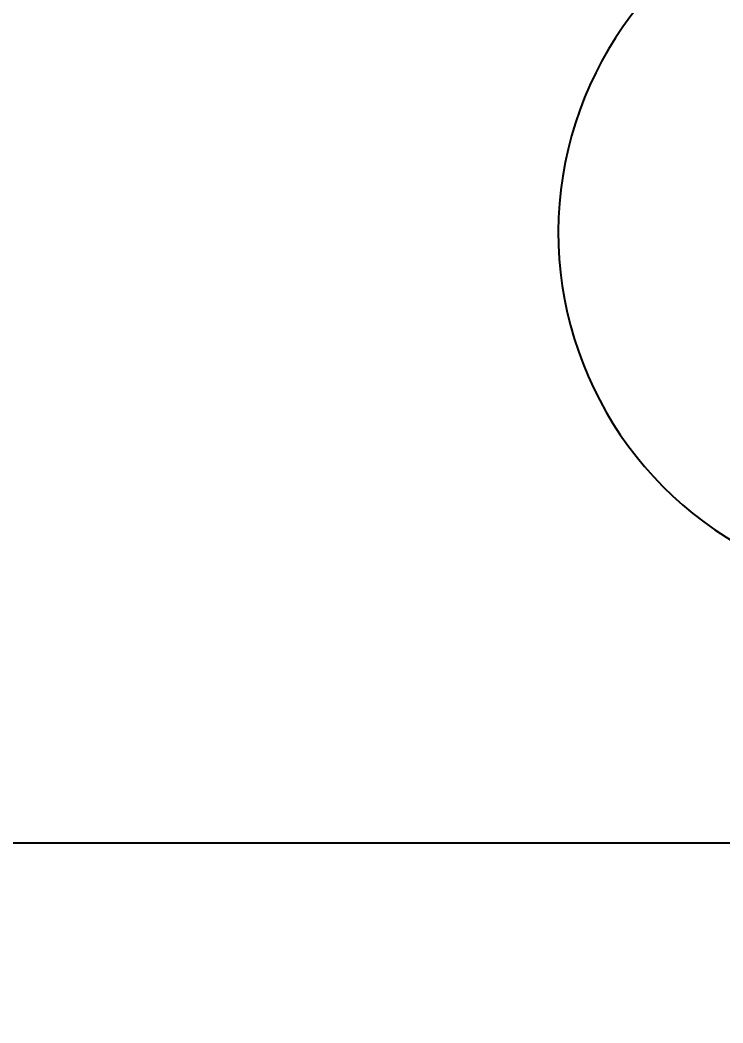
# Model space of a CAD drawing. Header units: millimetres. Extents: x 5828 to 6704, y 123 to 421.
# Drawn here: x 6578.74 to 6607.53, y 323.72 to 364.8 of the extents above; entities that cross this region are included whole.
import ezdxf

# ---------------------------------------------------------------- set-up
doc = ezdxf.new("R2010")
doc.units = ezdxf.units.MM
doc.linetypes.add('BANKLINE1', pattern=[5.5, 4, -1.5])
doc.layers.add('00_COMPONENTS', color=7, linetype='BANKLINE1')
doc.styles.add('微软雅黑', font='msyh.ttc', dxfattribs={"height": 2.1})
doc.dimstyles.new('尺寸标注_1_20比例', dxfattribs={"dimtxt": 2.1, "dimasz": 1.7, "dimexe": 0.5, "dimexo": 0.4, "dimgap": 0.5, "dimtad": 1, "dimdec": 1, "dimlfac": 20, "dimdsep": 46, "dimtxsty": '微软雅黑', "dimcen": 0.09, "dimadec": 0, "dimazin": 0, "dimtp": 0.01, "dimtm": 0.01, "dimtfac": 1, "dimtdec": 1, "dimtofl": 0, "dimtmove": 0, "dimatfit": 3, "dimfxl": 1, "dimtolj": 1, "dimarcsym": 0})

# ---------------------------------------------------------------- blocks, each defined once
blk = doc.blocks.new('*D1533')
at = {"layer": '00_COMPONENTS', "color": 0, "linetype": 'ByBlock', "lineweight": -2, "ltscale": 20}
for p, q in [((6615.13, 409.482), (6553.985, 409.482)), ((6554.485, 407.782), (6554.485, 332.787)), ((6615.859, 331.087), (6553.985, 331.087))]:
    blk.add_line(p, q, dxfattribs=at)
at = {"layer": '00_COMPONENTS', "color": 0}
for points in [[(6554.768, 407.782), (6554.201, 407.782), (6554.485, 409.482)], [(6554.201, 332.787), (6554.768, 332.787), (6554.485, 331.087)]]:
    blk.add_solid(points, dxfattribs=at)
at = {"layer": 'Defpoints', "color": 0}
for p in [(6615.53, 409.482), (6554.485, 331.087), (6616.259, 331.087)]:
    blk.add_point(p, dxfattribs=at)
at = {"layer": '00_COMPONENTS', "color": 0, "insert": (6552.893, 370.284), "char_height": 2.1, "attachment_point": 5, "rotation": 90, "style": '微软雅黑'}
blk.add_mtext('\\A1;\\A1;1567.9', dxfattribs=at)
blk = doc.blocks.new('*D1534')
at = {"layer": '00_COMPONENTS', "color": 0, "linetype": 'ByBlock', "lineweight": -2, "ltscale": 20}
for p, q in [((6616.337, 331.087), (6553.985, 331.087)), ((6554.485, 329.387), (6554.485, 304.874)), ((6610.23, 303.174), (6553.985, 303.174))]:
    blk.add_line(p, q, dxfattribs=at)
at = {"layer": '00_COMPONENTS', "color": 0}
for points in [[(6554.768, 329.387), (6554.201, 329.387), (6554.485, 331.087)], [(6554.201, 304.874), (6554.768, 304.874), (6554.485, 303.174)]]:
    blk.add_solid(points, dxfattribs=at)
at = {"layer": 'Defpoints', "color": 0}
for p in [(6616.737, 331.087), (6554.485, 303.174), (6610.63, 303.174)]:
    blk.add_point(p, dxfattribs=at)
at = {"layer": '00_COMPONENTS', "color": 0, "insert": (6552.899, 317.13), "char_height": 2.1, "attachment_point": 5, "rotation": 90, "style": '微软雅黑'}
blk.add_mtext('\\A1;\\A1;558.3', dxfattribs=at)
blk = doc.blocks.new('*D1535')
at = {"layer": '00_COMPONENTS', "color": 0, "linetype": 'ByBlock', "lineweight": -2, "ltscale": 20}
for p, q in [((6562.135, 355.687), (6562.135, 297.504)), ((6623.03, 326.48), (6623.03, 297.504)), ((6563.835, 298.004), (6621.33, 298.004))]:
    blk.add_line(p, q, dxfattribs=at)
at = {"layer": '00_COMPONENTS', "color": 0}
for points in [[(6563.835, 298.287), (6563.835, 297.72), (6562.135, 298.004)], [(6621.33, 297.72), (6621.33, 298.287), (6623.03, 298.004)]]:
    blk.add_solid(points, dxfattribs=at)
at = {"layer": 'Defpoints', "color": 0}
for p in [(6562.135, 356.087), (6623.03, 326.88), (6623.03, 298.004)]:
    blk.add_point(p, dxfattribs=at)
at = {"layer": '00_COMPONENTS', "color": 0, "insert": (6592.582, 299.594), "char_height": 2.1, "attachment_point": 5, "style": '微软雅黑'}
blk.add_mtext('\\A1;\\A1;1218', dxfattribs=at)

msp = doc.modelspace()

# ---------------------------------------------------------------- linework, layer by layer
at = {"layer": '00_COMPONENTS', "linetype": 'ByBlock', "ltscale": 20}
for radius, start, end in [(53.3953, 29, 259), (14.7429, 106.3464, 244.39404)]:
    msp.add_arc((6615.5301, 356.0866), radius, start, end, dxfattribs=at)

# ---------------------------------------------------------------- dimensions: what is measured, and where the dimension line sits
for base, p1, p2, text, picture, middle in [((6554.4847, 331.0866), (6615.5301, 409.4819), (6616.2586, 331.0866), '\\A1;1567.9', '*D1533', (6552.8934, 370.2843)), ((6554.4847, 303.1737), (6616.7372, 331.0866), (6610.6301, 303.1737), '\\A1;558.3', '*D1534', (6552.8988, 317.1301))]:
    dim = msp.add_linear_dim(base=base, p1=p1, p2=p2, angle=90, text=text, dimstyle='尺寸标注_1_20比例', dxfattribs=at)
    dim.commit()
    dim.dimension.update_dxf_attribs({"geometry": picture, "text_midpoint": middle})
dim = msp.add_linear_dim(base=(6623.0301, 298.0037), p1=(6562.1348, 356.0866), p2=(6623.0301, 326.8795), text='\\A1;1218', dimstyle='尺寸标注_1_20比例', dxfattribs=at)
dim.commit()
dim.dimension.update_dxf_attribs({"geometry": '*D1535', "text_midpoint": (6592.5825, 298.0037), "dimtype": 160})

doc.saveas('drawing.dxf')
